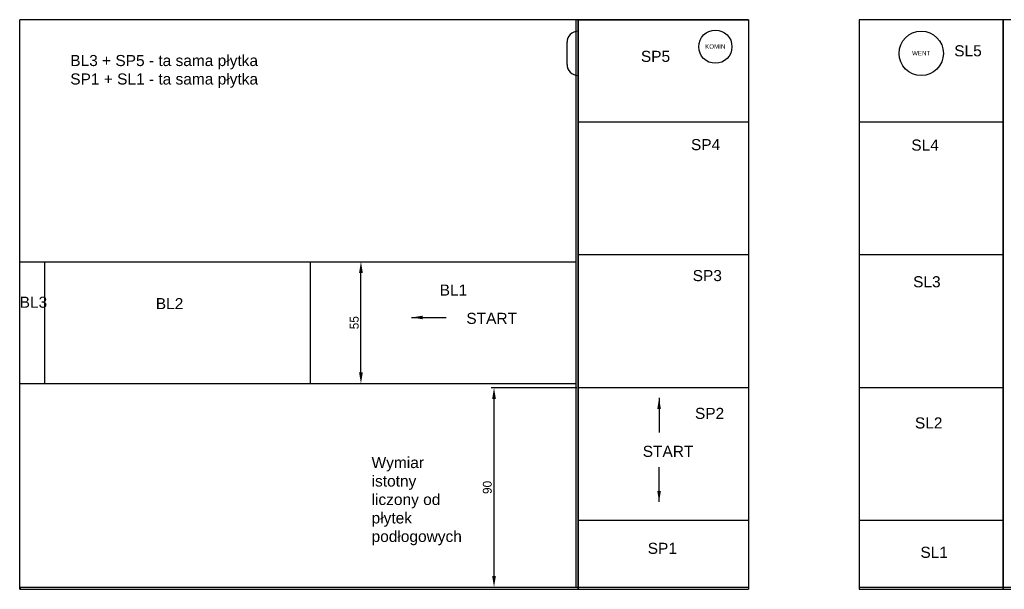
# Model space of a CAD drawing. Header units: millimetres. Extents: x 976 to 9349, y -1578 to 2211.
# Drawn here: x 6432.1 to 6876.8, y -384.8 to -127.6 of the extents above; entities that cross this region are included whole.
import ezdxf

# ---------------------------------------------------------------- set-up
doc = ezdxf.new("R2010")
doc.units = ezdxf.units.MM
for name, color, linetype in [('GK - rama', 170, 'Continuous'), ('Inst - woda', 220, 'Continuous'), ('Płytki', 254, 'Continuous'), ('Szkic', 6, 'Continuous'), ('Wbudowane', 175, 'Continuous'), ('Ściany', 7, 'Continuous')]:
    doc.layers.add(name, color=color, linetype=linetype)
doc.dimstyles.new('ISO-25', dxfattribs={"dimtxt": 4, "dimasz": 5, "dimexe": 1.25, "dimexo": 0.625, "dimgap": 1, "dimtad": 1, "dimtxsty": 'Standard', "dimcen": 2.5, "dimadec": 0, "dimazin": 0, "dimtfac": 1, "dimtmove": 0, "dimatfit": 3, "dimfxl": 1, "dimarcsym": 0})

# ---------------------------------------------------------------- blocks, each defined once
blk = doc.blocks.new('Z$W@#30836')
for p, q in [((0, 0), (0, 257.2)), ((252.2, 257.2), (0, 257.2)), ((252.2, 0), (252.2, 257.2)), ((0, 0), (252.2, 0))]:
    blk.add_line(p, q)
blk = doc.blocks.new('Z$W@#9374')
for p, q in [((0, 257.2), (0, 0)), ((65, 257.2), (0, 257.2)), ((65, 257.2), (65, 0)), ((0, 0), (65, 0))]:
    blk.add_line(p, q)
blk = doc.blocks.new('Z$W@#11020')
for p, q in [((0, 257.2), (0, 0)), ((77, 257.2), (0, 257.2)), ((77, 257.2), (77, 0)), ((0, 0), (77, 0))]:
    blk.add_line(p, q)
blk = doc.blocks.new('Z$W@#12859')
at = {"layer": 'Wbudowane'}
blk.add_line((0, 5), (0, 15), dxfattribs=at)
for centre, start, end in [((5, 15), 90, 180), ((5, 5), 180, 270)]:
    blk.add_arc(centre, 5, start, end, dxfattribs=at)
blk = doc.blocks.new('*D408')
at = {"layer": 'Defpoints', "color": 0}
for p in [(6584.51, -236.91), (6586.26, -236.91), (6584.51, -291.91)]:
    blk.add_point(p, dxfattribs=at)
at = {"layer": 'Inst - woda', "color": 0, "lineweight": -2}
for p, q in [((6585.13, -236.91), (6587.51, -236.91)), ((6586.26, -286.91), (6586.26, -241.91)), ((6585.13, -291.91), (6587.51, -291.91))]:
    blk.add_line(p, q, dxfattribs=at)
at = {"layer": 'Inst - woda', "color": 0}
for points in [[(6587.09, -241.91), (6585.42, -241.91), (6586.26, -236.91)], [(6585.42, -286.91), (6587.09, -286.91), (6586.26, -291.91)]]:
    blk.add_solid(points, dxfattribs=at)
at = {"layer": 'Inst - woda', "color": 0, "insert": (6583.26, -264.41), "char_height": 4, "attachment_point": 5, "rotation": 90}
blk.add_mtext('55', dxfattribs=at)
blk = doc.blocks.new('*D414')
at = {"layer": 'Defpoints', "color": 0}
for p in [(6646.36, -293.81), (6684.33, -293.81), (6644.16, -383.81)]:
    blk.add_point(p, dxfattribs=at)
at = {"layer": 'Inst - woda', "color": 0, "lineweight": -2}
for p, q in [((6683.71, -293.81), (6645.11, -293.81)), ((6646.36, -378.81), (6646.36, -298.81)), ((6644.79, -383.81), (6647.61, -383.81))]:
    blk.add_line(p, q, dxfattribs=at)
at = {"layer": 'Inst - woda', "color": 0}
for points in [[(6647.2, -298.81), (6645.53, -298.81), (6646.36, -293.81)], [(6645.53, -378.81), (6647.2, -378.81), (6646.36, -383.81)]]:
    blk.add_solid(points, dxfattribs=at)
at = {"layer": 'Inst - woda', "color": 0, "insert": (6643.36, -338.81), "char_height": 4, "attachment_point": 5, "rotation": 90}
blk.add_mtext('90', dxfattribs=at)

msp = doc.modelspace()

# ---------------------------------------------------------------- linework, layer by layer
at = {"layer": 'Płytki'}
for p, q in [((6683.333, -127.606), (6683.333, -383.806)), ((6684.333, -127.606), (6684.333, -384.806)), ((6684.333, -127.606), (6761.333, -127.606)), ((6761.333, -127.606), (6761.333, -384.806)), ((6811.333, -127.606), (6811.333, -383.806)), ((6876.333, -127.606), (6876.333, -383.806)), ((6761.333, -173.806), (6684.333, -173.806)), ((6876.333, -173.806), (6811.333, -173.806)), ((6761.333, -233.806), (6684.333, -233.806)), ((6876.333, -233.806), (6811.333, -233.806)), ((6432.333, -236.906), (6683.333, -236.906)), ((6443.333, -236.906), (6443.333, -291.906)), ((6563.333, -236.906), (6563.333, -291.906)), ((6683.333, -236.906), (6683.333, -291.906)), ((6432.333, -291.906), (6683.333, -291.906)), ((6432.333, -291.906), (6683.333, -291.906)), ((6761.333, -293.806), (6684.333, -293.806)), ((6876.333, -293.806), (6811.333, -293.806)), ((6761.333, -353.806), (6684.333, -353.806)), ((6876.333, -353.806), (6811.333, -353.806)), ((6432.333, -383.806), (6761.333, -383.806)), ((6432.333, -383.806), (6432.333, -384.806)), ((6811.333, -383.806), (7066.333, -383.806))]:
    msp.add_line(p, q, dxfattribs=at)
at = {"layer": 'Wbudowane'}
for p, q in [((6684.333, -132.806), (6684.333, -132.806)), ((6684.333, -152.806), (6684.333, -152.806))]:
    msp.add_line(p, q, dxfattribs=at)
for centre, radius in [((6746.333, -139.806), 7.5), ((6839.333, -142.806), 10)]:
    msp.add_circle(centre, radius, dxfattribs=at)
at = {"layer": 'Ściany'}
for p, q in [((6876.333, -384.806), (6876.333, -127.606)), ((7066.333, -127.606), (6876.333, -127.606)), ((6876.333, -384.806), (7066.333, -384.806))]:
    msp.add_line(p, q, dxfattribs=at)

# ---------------------------------------------------------------- block references
at = {"layer": 'Wbudowane'}
msp.add_blockref('Z$W@#12859', (6679.333, -152.806), dxfattribs=at)
at = {"layer": 'Ściany'}
for name, p in [('Z$W@#30836', (6432.133, -384.806)), ('Z$W@#11020', (6684.333, -384.806)), ('Z$W@#9374', (6811.333, -384.806))]:
    msp.add_blockref(name, p, dxfattribs=at)

# ---------------------------------------------------------------- texts
at = {"layer": 'GK - rama', "insert": (6454.971, -143.54), "char_height": 5, "width": 138.22105, "attachment_point": 1}
msp.add_mtext('{\\fArial|b0|i0|c238|p0;BL3 + SP5 - ta sama płytka\\PSP1 + SL1 - ta sama płytka}', dxfattribs=at)
at = {"layer": 'Inst - woda', "insert": (6591.067, -325.073), "char_height": 5, "width": 37.2038, "attachment_point": 1}
msp.add_mtext('{\\fArial|b0|i0|c238|p0;Wymiar istotny  liczony od płytek podłogowych}', dxfattribs=at)
at = {"layer": 'Płytki', "char_height": 5, "width": 14.37232, "attachment_point": 1}
for s, insert in [('{\\fArial|b0|i0|c238|p0;\\C5;SP5}', (6712.695, -141.66)), ('{\\fArial|b0|i0|c238|p0;\\C5;SL5}', (6854.223, -139.141)), ('{\\fArial|b0|i0|c238|p0;\\C5;SP4}', (6735.32, -181.512)), ('{\\fArial|b0|i0|c238|p0;\\C5;SL4}', (6834.821, -181.718)), ('{\\fArial|b0|i0|c238|p0;\\C5;SP3}', (6736.091, -240.647)), ('{\\fArial|b0|i0|c238|p0;\\C5;SL3}', (6835.643, -243.424)), ('{\\fArial|b0|i0|c238|p0;\\C5;BL1}', (6621.839, -247.203)), ('{\\fArial|b0|i0|c238|p0;\\C5;BL3}', (6432.133, -252.667)), ('{\\fArial|b0|i0|c238|p0;\\C5;BL2}', (6493.607, -253.309)), ('{\\fArial|b0|i0|c238|p0;\\C5;SP2}', (6737.12, -302.867)), ('{\\fArial|b0|i0|c238|p0;\\C5;SL2}', (6836.466, -307.186)), ('{\\fArial|b0|i0|c238|p0;\\C5;SP1}', (6715.78, -363.801)), ('{\\fArial|b0|i0|c238|p0;\\C5;SL1}', (6838.934, -365.601))]:
    msp.add_mtext(s, dxfattribs=dict(at, insert=insert))
at = {"layer": 'Szkic', "char_height": 5, "width": 24.45653}
for insert, attachment_point in [((6656.756, -259.968), 3), ((6713.526, -320.014), 1)]:
    msp.add_mtext('{\\fArial|b0|i0|c238|p0;START}', dxfattribs=dict(at, insert=insert, attachment_point=attachment_point))
at = {"layer": 'Wbudowane', "char_height": 2, "width": 16.29637, "attachment_point": 5}
for s, insert in [('{\\fArial|b0|i0|c238|p0;KOMIN}', (6746.273, -139.721)), ('{\\fArial|b0|i0|c238|p0;WENT}', (6839.273, -142.721))]:
    msp.add_mtext(s, dxfattribs=dict(at, insert=insert))

# ---------------------------------------------------------------- dimensions: what is measured, and where the dimension line sits
at = {"layer": 'Inst - woda'}
for base, p1, p2, picture, middle in [((6586.257, -236.906), (6584.505, -291.906), (6584.505, -236.906), '*D408', (6583.257, -264.406)), ((6646.363, -293.806), (6644.163, -383.806), (6684.333, -293.806), '*D414', (6643.363, -338.806))]:
    dim = msp.add_linear_dim(base=base, p1=p1, p2=p2, angle=90, dimstyle='ISO-25', dxfattribs=at)
    dim.commit()
    dim.dimension.update_dxf_attribs({"geometry": picture, "text_midpoint": middle})

# ---------------------------------------------------------------- leaders
at = {"layer": 'Szkic'}
for points in [[(6609.157, -262.063), (6624.815, -262.063)], [(6720.914, -298.396), (6720.914, -314.054)], [(6720.914, -345.347), (6720.914, -329.688)]]:
    msp.add_leader(points, dimstyle='ISO-25', override={"dimgap": 1, "dimtad": 0}, dxfattribs=at)

doc.saveas('drawing.dxf')
